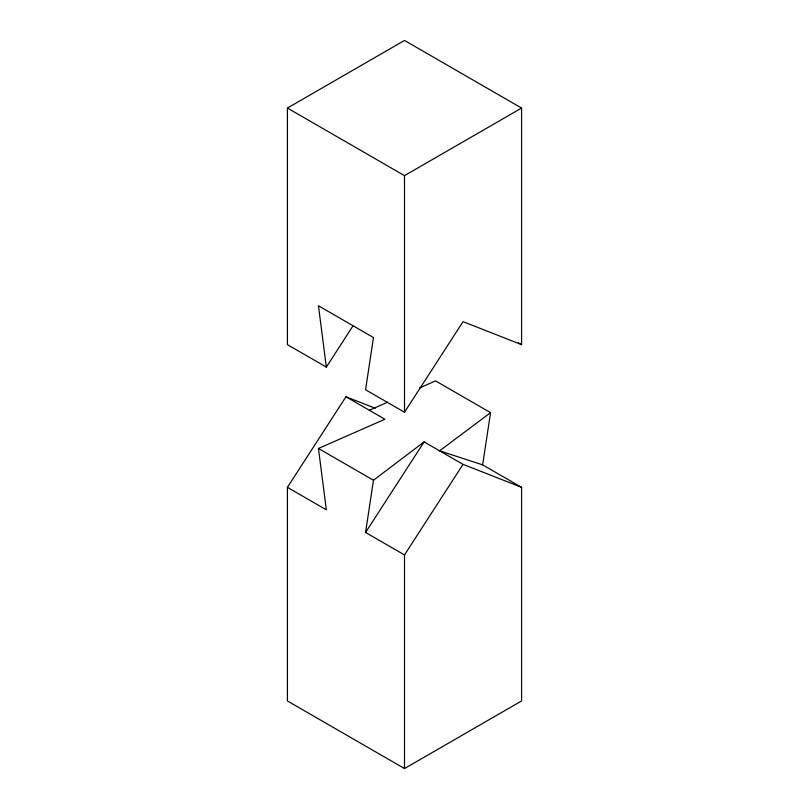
<?xml version="1.0" encoding="UTF-8"?>
<svg xmlns="http://www.w3.org/2000/svg" width="809" height="809" viewBox="0 0 809 809"><rect width="100%" height="100%" fill="white"/><g stroke="black" fill="none" stroke-linecap="round" stroke-linejoin="round"><path stroke-width="1.21" d="M404.5 768.55L404.5 554.944L365.567 532.464L373.475 480.243L424.108 441.886L463.041 464.356L521.583 487.342L521.583 700.948L404.5 768.55L287.417 700.948L287.417 487.342L345.959 396.764L375.224 408.252M521.583 487.342L482.649 464.872L490.557 412.651L435.525 380.877L419.558 387.976M326.351 367.114L318.443 305.772L373.475 337.545L365.567 389.766L404.5 412.236L463.041 321.658L521.583 344.644L521.583 108.052L404.5 40.45L287.417 108.052L287.417 344.644L326.351 367.114L352.896 326.037M365.567 532.464L424.108 441.886M404.5 554.944L463.041 464.356M490.557 412.651L439.621 450.835L482.649 464.872M287.417 108.052L404.5 175.644L521.583 108.052M369.379 410.284L387.622 402.174M287.417 487.342L326.351 509.822L318.443 448.469L384.892 419.234L345.959 396.764M518.336 342.763L521.583 344.644M318.443 448.469L373.475 480.243M404.5 175.644L404.5 412.236"/></g></svg>
